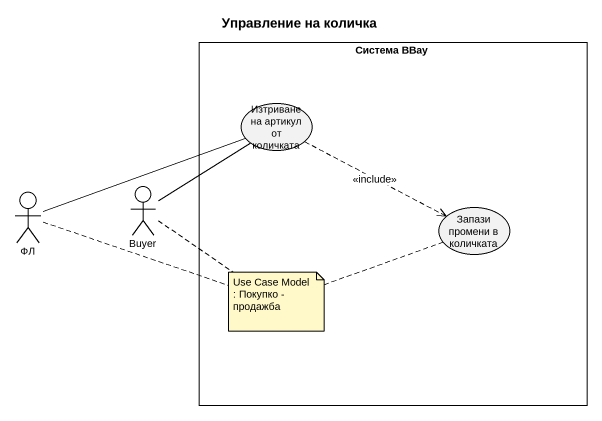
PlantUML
@startuml
title Управление на количка
rectangle "Система BBay" as Система_BBay {
  usecase "Изтриване на артикул от количката" as Изтриване_на_артикул_от
  usecase "Запази промени в количката" as Запази_промени_в_количката
}
actor ФЛ
actor Buyer
Изтриване_на_артикул_от .right.> Запази_промени_в_количката : <<include>>
ФЛ -right- Изтриване_на_артикул_от
Buyer -up- Изтриване_на_артикул_от
note as N1
  Use Case Model : Покупко - продажба
end note
N1 .. Запази_промени_в_количката
N1 .. ФЛ
N1 .. Buyer
@enduml
